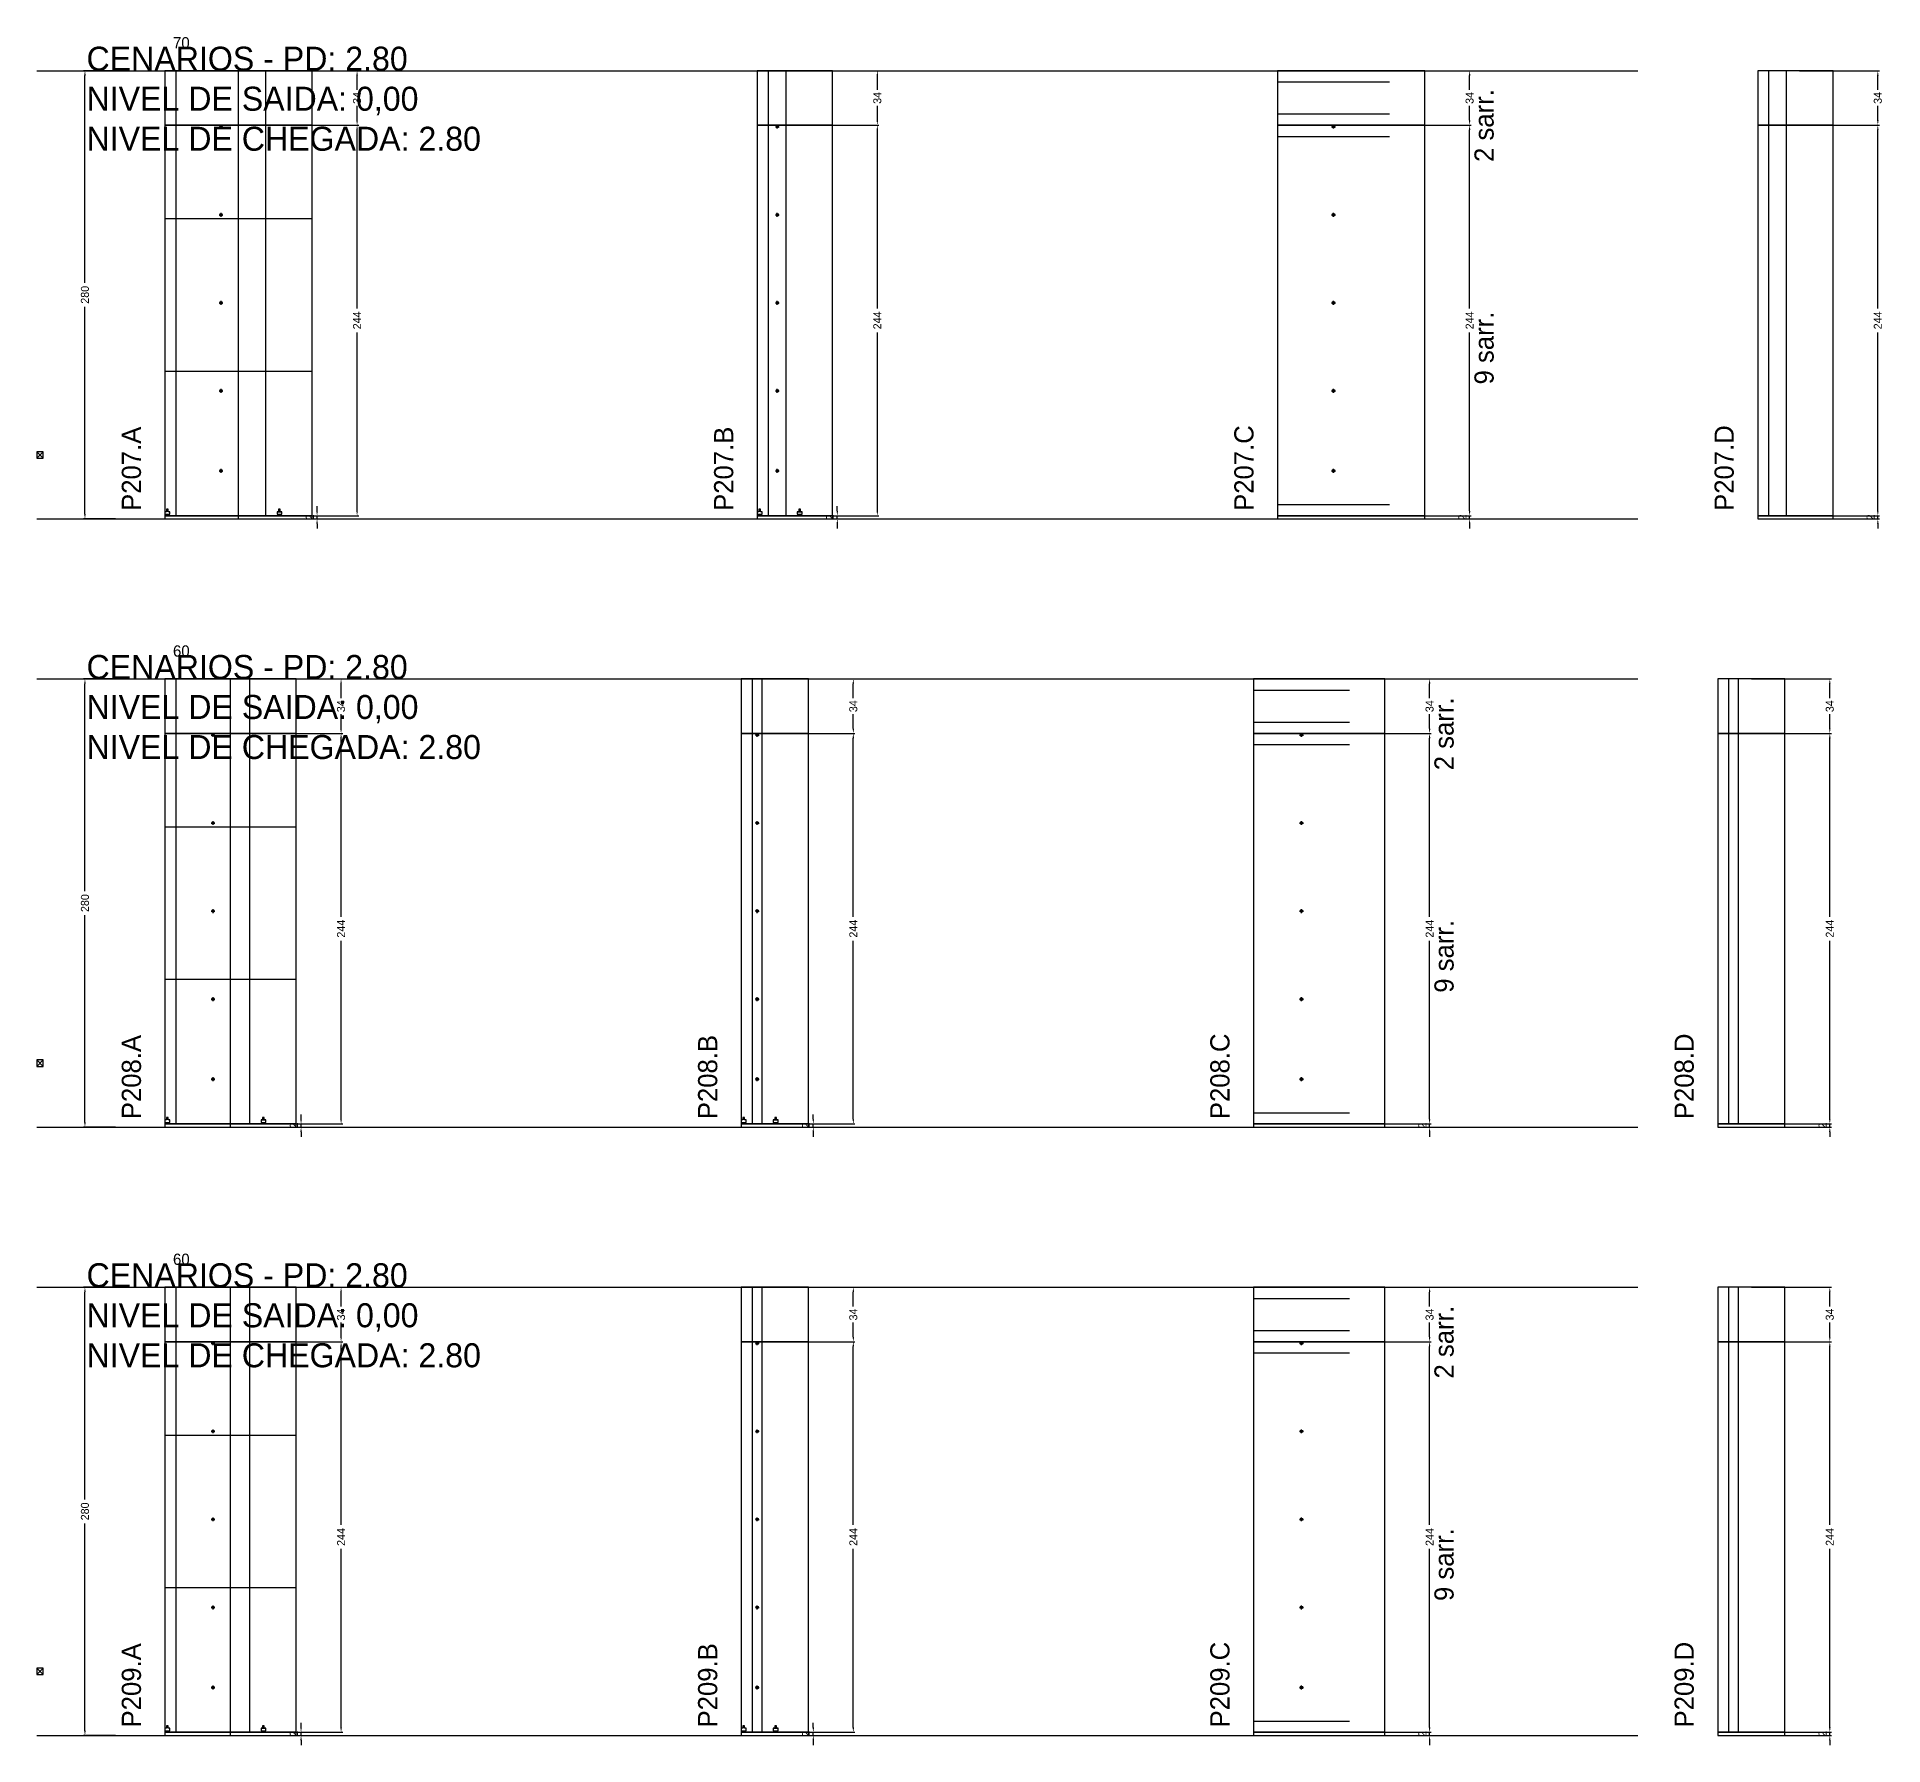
# Model space of a CAD drawing. Header units: centimetres. Extents: x -10500 to 4299, y -38766 to 295.
# Drawn here: x -7000 to -5847, y -19386 to -18319 of the extents above; entities that cross this region are included whole.
import ezdxf

# ---------------------------------------------------------------- set-up
doc = ezdxf.new("R2010")
doc.units = ezdxf.units.CM
doc.linetypes.add('DASHED', pattern=[2, -2])
for name, color, linetype in [('COTA', 241, 'Continuous'), ('COTAS FURACAO', 16, 'Continuous'), ('Madeira', 30, 'Continuous'), ('NOMENCLATURA', 7, 'Continuous'), ('Nível', 160, 'Continuous'), ('Painéis', 200, 'Continuous'), ('Perfil Metálico', 150, 'Continuous'), ('SARR_2.2x7', 40, 'Continuous'), ('texto', 7, 'Continuous')]:
    doc.layers.add(name, color=color, linetype=linetype)
doc.dimstyles.new('PAINEL-NOVA', dxfattribs={"dimtxt": 5, "dimasz": 3, "dimexe": 1, "dimexo": 1, "dimgap": 1, "dimtad": 1, "dimcen": 2.5, "dimazin": 3, "dimtfac": 1, "dimtmove": 0, "dimatfit": 3})

# ---------------------------------------------------------------- blocks, each defined once
blk = doc.blocks.new('_CLOSEDFILLED')
at = {"color": 0, "linetype": 'BYBLOCK'}
blk.add_solid([(-1, 0.16), (0, 0), (-1, -0.16)], dxfattribs=at)
blk = doc.blocks.new('*D1313')
for p, q in [((-6951, -18340), (-6971, -18340)), ((-6970, -18472.5), (-6970, -18343)), ((-6970, -18617), (-6970, -18487.5)), ((-6951, -18620), (-6971, -18620))]:
    blk.add_line(p, q)
at = {"layer": 'Defpoints'}
for p in [(-6950, -18340), (-6970, -18620), (-6950, -18620)]:
    blk.add_point(p, dxfattribs=at)
at = {"layer": 'COTA', "xscale": 3, "yscale": 3}
for p, rotation in [((-6970, -18340), 90), ((-6970, -18620), 270)]:
    blk.add_blockref('_CLOSEDFILLED', p, dxfattribs=dict(at, rotation=rotation))
at = {"layer": 'COTA', "insert": (-6970, -18480), "char_height": 5, "attachment_point": 5, "rotation": 90}
blk.add_mtext('280', dxfattribs=at)
blk = doc.blocks.new('MULDURA')
at = {"layer": 'Paineis'}
for p, q in [((0, 0), (4, 4)), ((4, 0), (0, 4))]:
    blk.add_line(p, q, dxfattribs=at)
blk.add_lwpolyline([(0, 0), (4, 0), (4, 4), (0, 4)], close=True, dxfattribs=at)
blk = doc.blocks.new('*D1315')
for p, q in [((-6849, -18374), (-6799, -18374)), ((-6800, -18488.5), (-6800, -18377)), ((-6800, -18615), (-6800, -18503.5)), ((-6849, -18618), (-6799, -18618))]:
    blk.add_line(p, q)
at = {"layer": 'Defpoints'}
for p in [(-6850, -18374), (-6850, -18618), (-6800, -18618)]:
    blk.add_point(p, dxfattribs=at)
at = {"layer": 'COTA', "xscale": 3, "yscale": 3}
for p, rotation in [((-6800, -18374), 90), ((-6800, -18618), 270)]:
    blk.add_blockref('_CLOSEDFILLED', p, dxfattribs=dict(at, rotation=rotation))
at = {"layer": 'COTA', "insert": (-6800, -18496), "char_height": 5, "attachment_point": 5, "rotation": 90}
blk.add_mtext('244', dxfattribs=at)
blk = doc.blocks.new('*D1316')
for p, q in [((-6849, -18340), (-6799, -18340)), ((-6800, -18352), (-6800, -18343)), ((-6800, -18371), (-6800, -18362)), ((-6849, -18374), (-6799, -18374))]:
    blk.add_line(p, q)
at = {"layer": 'Defpoints'}
for p in [(-6850, -18340), (-6850, -18374), (-6800, -18374)]:
    blk.add_point(p, dxfattribs=at)
at = {"layer": 'COTA', "xscale": 3, "yscale": 3}
for p, rotation in [((-6800, -18340), 90), ((-6800, -18374), 270)]:
    blk.add_blockref('_CLOSEDFILLED', p, dxfattribs=dict(at, rotation=rotation))
at = {"layer": 'COTA', "insert": (-6800, -18357), "char_height": 5, "attachment_point": 5, "rotation": 90}
blk.add_mtext('34', dxfattribs=at)
blk = doc.blocks.new('SLIPTEE')
at = {"layer": 'Paineis'}
blk.add_lwpolyline([(0, 0), (3, 0), (3, 1.5), (2, 1.5), (2, 3), (1, 3), (1, 1.5), (0, 1.5)], close=True, dxfattribs=at)
blk = doc.blocks.new('SLIPTDD')
at = {"layer": 'Paineis'}
blk.add_line((0, 1.5), (3, 1.5), dxfattribs=at)
blk.add_lwpolyline([(0, 0), (3, 0), (3, 1.5), (2, 1.5), (2, 3), (1, 3), (1, 1.5), (0, 1.5)], close=True, dxfattribs=at)
blk = doc.blocks.new('furacao')
at = {"layer": 'COTAS FURACAO'}
for p, q in [((-1.2, 0), (1.2, 0)), ((0, -1.2), (0, 1.2))]:
    blk.add_line(p, q, dxfattribs=at)
blk.add_circle((0, 0), 0.8, dxfattribs=at)
blk = doc.blocks.new('*D1318')
for p, q in [((-6524, -18374), (-6474, -18374)), ((-6475, -18488.5), (-6475, -18377)), ((-6475, -18615), (-6475, -18503.5)), ((-6524, -18618), (-6474, -18618))]:
    blk.add_line(p, q)
at = {"layer": 'Defpoints'}
for p in [(-6525, -18374), (-6525, -18618), (-6475, -18618)]:
    blk.add_point(p, dxfattribs=at)
at = {"layer": 'COTA', "xscale": 3, "yscale": 3}
for p, rotation in [((-6475, -18374), 90), ((-6475, -18618), 270)]:
    blk.add_blockref('_CLOSEDFILLED', p, dxfattribs=dict(at, rotation=rotation))
at = {"layer": 'COTA', "insert": (-6475, -18496), "char_height": 5, "attachment_point": 5, "rotation": 90}
blk.add_mtext('244', dxfattribs=at)
blk = doc.blocks.new('*D1319')
for p, q in [((-6524, -18340), (-6474, -18340)), ((-6475, -18352), (-6475, -18343)), ((-6475, -18371), (-6475, -18362)), ((-6524, -18374), (-6474, -18374))]:
    blk.add_line(p, q)
at = {"layer": 'Defpoints'}
for p in [(-6525, -18340), (-6525, -18374), (-6475, -18374)]:
    blk.add_point(p, dxfattribs=at)
at = {"layer": 'COTA', "xscale": 3, "yscale": 3}
for p, rotation in [((-6475, -18340), 90), ((-6475, -18374), 270)]:
    blk.add_blockref('_CLOSEDFILLED', p, dxfattribs=dict(at, rotation=rotation))
at = {"layer": 'COTA', "insert": (-6475, -18357), "char_height": 5, "attachment_point": 5, "rotation": 90}
blk.add_mtext('34', dxfattribs=at)
blk = doc.blocks.new('*D1321')
for p, q in [((-6154, -18374), (-6104, -18374)), ((-6105, -18488.5), (-6105, -18377)), ((-6105, -18615), (-6105, -18503.5)), ((-6154, -18618), (-6104, -18618))]:
    blk.add_line(p, q)
at = {"layer": 'Defpoints'}
for p in [(-6155, -18374), (-6155, -18618), (-6105, -18618)]:
    blk.add_point(p, dxfattribs=at)
at = {"layer": 'COTA', "xscale": 3, "yscale": 3}
for p, rotation in [((-6105, -18374), 90), ((-6105, -18618), 270)]:
    blk.add_blockref('_CLOSEDFILLED', p, dxfattribs=dict(at, rotation=rotation))
at = {"layer": 'COTA', "insert": (-6105, -18496), "char_height": 5, "attachment_point": 5, "rotation": 90}
blk.add_mtext('244', dxfattribs=at)
blk = doc.blocks.new('*D1322')
for p, q in [((-6154, -18340), (-6104, -18340)), ((-6105, -18352), (-6105, -18343)), ((-6105, -18371), (-6105, -18362)), ((-6154, -18374), (-6104, -18374))]:
    blk.add_line(p, q)
at = {"layer": 'Defpoints'}
for p in [(-6155, -18340), (-6155, -18374), (-6105, -18374)]:
    blk.add_point(p, dxfattribs=at)
at = {"layer": 'COTA', "xscale": 3, "yscale": 3}
for p, rotation in [((-6105, -18340), 90), ((-6105, -18374), 270)]:
    blk.add_blockref('_CLOSEDFILLED', p, dxfattribs=dict(at, rotation=rotation))
at = {"layer": 'COTA', "insert": (-6105, -18357), "char_height": 5, "attachment_point": 5, "rotation": 90}
blk.add_mtext('34', dxfattribs=at)
blk = doc.blocks.new('*D1324')
for p, q in [((-5899, -18374), (-5849, -18374)), ((-5850, -18488.5), (-5850, -18377)), ((-5850, -18615), (-5850, -18503.5)), ((-5899, -18618), (-5849, -18618))]:
    blk.add_line(p, q)
at = {"layer": 'Defpoints'}
for p in [(-5900, -18374), (-5900, -18618), (-5850, -18618)]:
    blk.add_point(p, dxfattribs=at)
at = {"layer": 'COTA', "xscale": 3, "yscale": 3}
for p, rotation in [((-5850, -18374), 90), ((-5850, -18618), 270)]:
    blk.add_blockref('_CLOSEDFILLED', p, dxfattribs=dict(at, rotation=rotation))
at = {"layer": 'COTA', "insert": (-5850, -18496), "char_height": 5, "attachment_point": 5, "rotation": 90}
blk.add_mtext('244', dxfattribs=at)
blk = doc.blocks.new('*D1325')
for p, q in [((-5899, -18340), (-5849, -18340)), ((-5850, -18352), (-5850, -18343)), ((-5850, -18371), (-5850, -18362)), ((-5899, -18374), (-5849, -18374))]:
    blk.add_line(p, q)
at = {"layer": 'Defpoints'}
for p in [(-5900, -18340), (-5900, -18374), (-5850, -18374)]:
    blk.add_point(p, dxfattribs=at)
at = {"layer": 'COTA', "xscale": 3, "yscale": 3}
for p, rotation in [((-5850, -18340), 90), ((-5850, -18374), 270)]:
    blk.add_blockref('_CLOSEDFILLED', p, dxfattribs=dict(at, rotation=rotation))
at = {"layer": 'COTA', "insert": (-5850, -18357), "char_height": 5, "attachment_point": 5, "rotation": 90}
blk.add_mtext('34', dxfattribs=at)
blk = doc.blocks.new('*D1339')
for p, q in [((-6951, -18720), (-6971, -18720)), ((-6970, -18852.5), (-6970, -18723)), ((-6970, -18997), (-6970, -18867.5)), ((-6951, -19000), (-6971, -19000))]:
    blk.add_line(p, q)
at = {"layer": 'Defpoints'}
for p in [(-6950, -18720), (-6970, -19000), (-6950, -19000)]:
    blk.add_point(p, dxfattribs=at)
at = {"layer": 'COTA', "xscale": 3, "yscale": 3}
for p, rotation in [((-6970, -18720), 90), ((-6970, -19000), 270)]:
    blk.add_blockref('_CLOSEDFILLED', p, dxfattribs=dict(at, rotation=rotation))
at = {"layer": 'COTA', "insert": (-6970, -18860), "char_height": 5, "attachment_point": 5, "rotation": 90}
blk.add_mtext('280', dxfattribs=at)
blk = doc.blocks.new('*D1341')
for p, q in [((-6859, -18754), (-6809, -18754)), ((-6810, -18868.5), (-6810, -18757)), ((-6810, -18995), (-6810, -18883.5)), ((-6859, -18998), (-6809, -18998))]:
    blk.add_line(p, q)
at = {"layer": 'Defpoints'}
for p in [(-6860, -18754), (-6860, -18998), (-6810, -18998)]:
    blk.add_point(p, dxfattribs=at)
at = {"layer": 'COTA', "xscale": 3, "yscale": 3}
for p, rotation in [((-6810, -18754), 90), ((-6810, -18998), 270)]:
    blk.add_blockref('_CLOSEDFILLED', p, dxfattribs=dict(at, rotation=rotation))
at = {"layer": 'COTA', "insert": (-6810, -18876), "char_height": 5, "attachment_point": 5, "rotation": 90}
blk.add_mtext('244', dxfattribs=at)
blk = doc.blocks.new('*D1342')
for p, q in [((-6859, -18720), (-6809, -18720)), ((-6810, -18732), (-6810, -18723)), ((-6810, -18751), (-6810, -18742)), ((-6859, -18754), (-6809, -18754))]:
    blk.add_line(p, q)
at = {"layer": 'Defpoints'}
for p in [(-6860, -18720), (-6860, -18754), (-6810, -18754)]:
    blk.add_point(p, dxfattribs=at)
at = {"layer": 'COTA', "xscale": 3, "yscale": 3}
for p, rotation in [((-6810, -18720), 90), ((-6810, -18754), 270)]:
    blk.add_blockref('_CLOSEDFILLED', p, dxfattribs=dict(at, rotation=rotation))
at = {"layer": 'COTA', "insert": (-6810, -18737), "char_height": 5, "attachment_point": 5, "rotation": 90}
blk.add_mtext('34', dxfattribs=at)
blk = doc.blocks.new('*D1344')
for p, q in [((-6539, -18754), (-6489, -18754)), ((-6490, -18868.5), (-6490, -18757)), ((-6490, -18995), (-6490, -18883.5)), ((-6539, -18998), (-6489, -18998))]:
    blk.add_line(p, q)
at = {"layer": 'Defpoints'}
for p in [(-6540, -18754), (-6540, -18998), (-6490, -18998)]:
    blk.add_point(p, dxfattribs=at)
at = {"layer": 'COTA', "xscale": 3, "yscale": 3}
for p, rotation in [((-6490, -18754), 90), ((-6490, -18998), 270)]:
    blk.add_blockref('_CLOSEDFILLED', p, dxfattribs=dict(at, rotation=rotation))
at = {"layer": 'COTA', "insert": (-6490, -18876), "char_height": 5, "attachment_point": 5, "rotation": 90}
blk.add_mtext('244', dxfattribs=at)
blk = doc.blocks.new('*D1345')
for p, q in [((-6539, -18720), (-6489, -18720)), ((-6490, -18732), (-6490, -18723)), ((-6490, -18751), (-6490, -18742)), ((-6539, -18754), (-6489, -18754))]:
    blk.add_line(p, q)
at = {"layer": 'Defpoints'}
for p in [(-6540, -18720), (-6540, -18754), (-6490, -18754)]:
    blk.add_point(p, dxfattribs=at)
at = {"layer": 'COTA', "xscale": 3, "yscale": 3}
for p, rotation in [((-6490, -18720), 90), ((-6490, -18754), 270)]:
    blk.add_blockref('_CLOSEDFILLED', p, dxfattribs=dict(at, rotation=rotation))
at = {"layer": 'COTA', "insert": (-6490, -18737), "char_height": 5, "attachment_point": 5, "rotation": 90}
blk.add_mtext('34', dxfattribs=at)
blk = doc.blocks.new('*D1347')
for p, q in [((-6179, -18754), (-6129, -18754)), ((-6130, -18868.5), (-6130, -18757)), ((-6130, -18995), (-6130, -18883.5)), ((-6179, -18998), (-6129, -18998))]:
    blk.add_line(p, q)
at = {"layer": 'Defpoints'}
for p in [(-6180, -18754), (-6180, -18998), (-6130, -18998)]:
    blk.add_point(p, dxfattribs=at)
at = {"layer": 'COTA', "xscale": 3, "yscale": 3}
for p, rotation in [((-6130, -18754), 90), ((-6130, -18998), 270)]:
    blk.add_blockref('_CLOSEDFILLED', p, dxfattribs=dict(at, rotation=rotation))
at = {"layer": 'COTA', "insert": (-6130, -18876), "char_height": 5, "attachment_point": 5, "rotation": 90}
blk.add_mtext('244', dxfattribs=at)
blk = doc.blocks.new('*D1348')
for p, q in [((-6179, -18720), (-6129, -18720)), ((-6130, -18732), (-6130, -18723)), ((-6130, -18751), (-6130, -18742)), ((-6179, -18754), (-6129, -18754))]:
    blk.add_line(p, q)
at = {"layer": 'Defpoints'}
for p in [(-6180, -18720), (-6180, -18754), (-6130, -18754)]:
    blk.add_point(p, dxfattribs=at)
at = {"layer": 'COTA', "xscale": 3, "yscale": 3}
for p, rotation in [((-6130, -18720), 90), ((-6130, -18754), 270)]:
    blk.add_blockref('_CLOSEDFILLED', p, dxfattribs=dict(at, rotation=rotation))
at = {"layer": 'COTA', "insert": (-6130, -18737), "char_height": 5, "attachment_point": 5, "rotation": 90}
blk.add_mtext('34', dxfattribs=at)
blk = doc.blocks.new('*D1350')
for p, q in [((-5929, -18754), (-5879, -18754)), ((-5880, -18868.5), (-5880, -18757)), ((-5880, -18995), (-5880, -18883.5)), ((-5929, -18998), (-5879, -18998))]:
    blk.add_line(p, q)
at = {"layer": 'Defpoints'}
for p in [(-5930, -18754), (-5930, -18998), (-5880, -18998)]:
    blk.add_point(p, dxfattribs=at)
at = {"layer": 'COTA', "xscale": 3, "yscale": 3}
for p, rotation in [((-5880, -18754), 90), ((-5880, -18998), 270)]:
    blk.add_blockref('_CLOSEDFILLED', p, dxfattribs=dict(at, rotation=rotation))
at = {"layer": 'COTA', "insert": (-5880, -18876), "char_height": 5, "attachment_point": 5, "rotation": 90}
blk.add_mtext('244', dxfattribs=at)
blk = doc.blocks.new('*D1351')
for p, q in [((-5929, -18720), (-5879, -18720)), ((-5880, -18732), (-5880, -18723)), ((-5880, -18751), (-5880, -18742)), ((-5929, -18754), (-5879, -18754))]:
    blk.add_line(p, q)
at = {"layer": 'Defpoints'}
for p in [(-5930, -18720), (-5930, -18754), (-5880, -18754)]:
    blk.add_point(p, dxfattribs=at)
at = {"layer": 'COTA', "xscale": 3, "yscale": 3}
for p, rotation in [((-5880, -18720), 90), ((-5880, -18754), 270)]:
    blk.add_blockref('_CLOSEDFILLED', p, dxfattribs=dict(at, rotation=rotation))
at = {"layer": 'COTA', "insert": (-5880, -18737), "char_height": 5, "attachment_point": 5, "rotation": 90}
blk.add_mtext('34', dxfattribs=at)
blk = doc.blocks.new('*D1365')
for p, q in [((-6951, -19100), (-6971, -19100)), ((-6970, -19232.5), (-6970, -19103)), ((-6970, -19377), (-6970, -19247.5)), ((-6951, -19380), (-6971, -19380))]:
    blk.add_line(p, q)
at = {"layer": 'Defpoints'}
for p in [(-6950, -19100), (-6970, -19380), (-6950, -19380)]:
    blk.add_point(p, dxfattribs=at)
at = {"layer": 'COTA', "xscale": 3, "yscale": 3}
for p, rotation in [((-6970, -19100), 90), ((-6970, -19380), 270)]:
    blk.add_blockref('_CLOSEDFILLED', p, dxfattribs=dict(at, rotation=rotation))
at = {"layer": 'COTA', "insert": (-6970, -19240), "char_height": 5, "attachment_point": 5, "rotation": 90}
blk.add_mtext('280', dxfattribs=at)
blk = doc.blocks.new('*D1367')
for p, q in [((-6859, -19134), (-6809, -19134)), ((-6810, -19248.5), (-6810, -19137)), ((-6810, -19375), (-6810, -19263.5)), ((-6859, -19378), (-6809, -19378))]:
    blk.add_line(p, q)
at = {"layer": 'Defpoints'}
for p in [(-6860, -19134), (-6860, -19378), (-6810, -19378)]:
    blk.add_point(p, dxfattribs=at)
at = {"layer": 'COTA', "xscale": 3, "yscale": 3}
for p, rotation in [((-6810, -19134), 90), ((-6810, -19378), 270)]:
    blk.add_blockref('_CLOSEDFILLED', p, dxfattribs=dict(at, rotation=rotation))
at = {"layer": 'COTA', "insert": (-6810, -19256), "char_height": 5, "attachment_point": 5, "rotation": 90}
blk.add_mtext('244', dxfattribs=at)
blk = doc.blocks.new('*D1368')
for p, q in [((-6859, -19100), (-6809, -19100)), ((-6810, -19112), (-6810, -19103)), ((-6810, -19131), (-6810, -19122)), ((-6859, -19134), (-6809, -19134))]:
    blk.add_line(p, q)
at = {"layer": 'Defpoints'}
for p in [(-6860, -19100), (-6860, -19134), (-6810, -19134)]:
    blk.add_point(p, dxfattribs=at)
at = {"layer": 'COTA', "xscale": 3, "yscale": 3}
for p, rotation in [((-6810, -19100), 90), ((-6810, -19134), 270)]:
    blk.add_blockref('_CLOSEDFILLED', p, dxfattribs=dict(at, rotation=rotation))
at = {"layer": 'COTA', "insert": (-6810, -19117), "char_height": 5, "attachment_point": 5, "rotation": 90}
blk.add_mtext('34', dxfattribs=at)
blk = doc.blocks.new('*D1370')
for p, q in [((-6539, -19134), (-6489, -19134)), ((-6490, -19248.5), (-6490, -19137)), ((-6490, -19375), (-6490, -19263.5)), ((-6539, -19378), (-6489, -19378))]:
    blk.add_line(p, q)
at = {"layer": 'Defpoints'}
for p in [(-6540, -19134), (-6540, -19378), (-6490, -19378)]:
    blk.add_point(p, dxfattribs=at)
at = {"layer": 'COTA', "xscale": 3, "yscale": 3}
for p, rotation in [((-6490, -19134), 90), ((-6490, -19378), 270)]:
    blk.add_blockref('_CLOSEDFILLED', p, dxfattribs=dict(at, rotation=rotation))
at = {"layer": 'COTA', "insert": (-6490, -19256), "char_height": 5, "attachment_point": 5, "rotation": 90}
blk.add_mtext('244', dxfattribs=at)
blk = doc.blocks.new('*D1371')
for p, q in [((-6539, -19100), (-6489, -19100)), ((-6490, -19112), (-6490, -19103)), ((-6490, -19131), (-6490, -19122)), ((-6539, -19134), (-6489, -19134))]:
    blk.add_line(p, q)
at = {"layer": 'Defpoints'}
for p in [(-6540, -19100), (-6540, -19134), (-6490, -19134)]:
    blk.add_point(p, dxfattribs=at)
at = {"layer": 'COTA', "xscale": 3, "yscale": 3}
for p, rotation in [((-6490, -19100), 90), ((-6490, -19134), 270)]:
    blk.add_blockref('_CLOSEDFILLED', p, dxfattribs=dict(at, rotation=rotation))
at = {"layer": 'COTA', "insert": (-6490, -19117), "char_height": 5, "attachment_point": 5, "rotation": 90}
blk.add_mtext('34', dxfattribs=at)
blk = doc.blocks.new('*D1373')
for p, q in [((-6179, -19134), (-6129, -19134)), ((-6130, -19248.5), (-6130, -19137)), ((-6130, -19375), (-6130, -19263.5)), ((-6179, -19378), (-6129, -19378))]:
    blk.add_line(p, q)
at = {"layer": 'Defpoints'}
for p in [(-6180, -19134), (-6180, -19378), (-6130, -19378)]:
    blk.add_point(p, dxfattribs=at)
at = {"layer": 'COTA', "xscale": 3, "yscale": 3}
for p, rotation in [((-6130, -19134), 90), ((-6130, -19378), 270)]:
    blk.add_blockref('_CLOSEDFILLED', p, dxfattribs=dict(at, rotation=rotation))
at = {"layer": 'COTA', "insert": (-6130, -19256), "char_height": 5, "attachment_point": 5, "rotation": 90}
blk.add_mtext('244', dxfattribs=at)
blk = doc.blocks.new('*D1374')
for p, q in [((-6179, -19100), (-6129, -19100)), ((-6130, -19112), (-6130, -19103)), ((-6130, -19131), (-6130, -19122)), ((-6179, -19134), (-6129, -19134))]:
    blk.add_line(p, q)
at = {"layer": 'Defpoints'}
for p in [(-6180, -19100), (-6180, -19134), (-6130, -19134)]:
    blk.add_point(p, dxfattribs=at)
at = {"layer": 'COTA', "xscale": 3, "yscale": 3}
for p, rotation in [((-6130, -19100), 90), ((-6130, -19134), 270)]:
    blk.add_blockref('_CLOSEDFILLED', p, dxfattribs=dict(at, rotation=rotation))
at = {"layer": 'COTA', "insert": (-6130, -19117), "char_height": 5, "attachment_point": 5, "rotation": 90}
blk.add_mtext('34', dxfattribs=at)
blk = doc.blocks.new('*D1376')
for p, q in [((-5929, -19134), (-5879, -19134)), ((-5880, -19248.5), (-5880, -19137)), ((-5880, -19375), (-5880, -19263.5)), ((-5929, -19378), (-5879, -19378))]:
    blk.add_line(p, q)
at = {"layer": 'Defpoints'}
for p in [(-5930, -19134), (-5930, -19378), (-5880, -19378)]:
    blk.add_point(p, dxfattribs=at)
at = {"layer": 'COTA', "xscale": 3, "yscale": 3}
for p, rotation in [((-5880, -19134), 90), ((-5880, -19378), 270)]:
    blk.add_blockref('_CLOSEDFILLED', p, dxfattribs=dict(at, rotation=rotation))
at = {"layer": 'COTA', "insert": (-5880, -19256), "char_height": 5, "attachment_point": 5, "rotation": 90}
blk.add_mtext('244', dxfattribs=at)
blk = doc.blocks.new('*D1377')
for p, q in [((-5929, -19100), (-5879, -19100)), ((-5880, -19112), (-5880, -19103)), ((-5880, -19131), (-5880, -19122)), ((-5929, -19134), (-5879, -19134))]:
    blk.add_line(p, q)
at = {"layer": 'Defpoints'}
for p in [(-5930, -19100), (-5930, -19134), (-5880, -19134)]:
    blk.add_point(p, dxfattribs=at)
at = {"layer": 'COTA', "xscale": 3, "yscale": 3}
for p, rotation in [((-5880, -19100), 90), ((-5880, -19134), 270)]:
    blk.add_blockref('_CLOSEDFILLED', p, dxfattribs=dict(at, rotation=rotation))
at = {"layer": 'COTA', "insert": (-5880, -19117), "char_height": 5, "attachment_point": 5, "rotation": 90}
blk.add_mtext('34', dxfattribs=at)

msp = doc.modelspace()

# ---------------------------------------------------------------- linework, layer by layer
at = {"layer": 'Madeira'}
for points in [[(-6920, -18432.4), (-6828, -18432.4)], [(-6920, -18527.6), (-6828, -18527.6)], [(-6920, -18812.4), (-6838, -18812.4)], [(-6920, -18907.6), (-6838, -18907.6)], [(-6920, -19192.4), (-6838, -19192.4)], [(-6920, -19287.6), (-6838, -19287.6)]]:
    msp.add_lwpolyline(points, dxfattribs=at)
at = {"layer": 'Nível', "linetype": 'DASHED'}
for points in [[(-7000, -18340), (-6000, -18340)], [(-7000, -18620), (-6000, -18620)], [(-7000, -18720), (-6000, -18720)], [(-7000, -19000), (-6000, -19000)], [(-7000, -19100), (-6000, -19100)], [(-7000, -19380), (-6000, -19380)]]:
    msp.add_lwpolyline(points, dxfattribs=at)
at = {"layer": 'Painéis'}
for points in [[(-6920, -18374), (-6828, -18374), (-6828, -18340), (-6920, -18340)], [(-6920, -18620), (-6828, -18620), (-6828, -18340), (-6920, -18340)], [(-6550, -18374), (-6503, -18374), (-6503, -18340), (-6550, -18340)], [(-6225, -18374), (-6133, -18374), (-6133, -18340), (-6225, -18340)], [(-5925, -18374), (-5878, -18374), (-5878, -18340), (-5925, -18340)], [(-6920, -18618), (-6828, -18618), (-6828, -18374), (-6920, -18374)], [(-6550, -18618), (-6503, -18618), (-6503, -18374), (-6550, -18374)], [(-6225, -18618), (-6133, -18618), (-6133, -18374), (-6225, -18374)], [(-5925, -18618), (-5878, -18618), (-5878, -18374), (-5925, -18374)], [(-6920, -18620), (-6828, -18620), (-6828, -18618), (-6920, -18618)], [(-6550, -18620), (-6503, -18620), (-6503, -18618), (-6550, -18618)], [(-6225, -18620), (-6133, -18620), (-6133, -18618), (-6225, -18618)], [(-5925, -18620), (-5878, -18620), (-5878, -18618), (-5925, -18618)], [(-6920, -18754), (-6838, -18754), (-6838, -18720), (-6920, -18720)], [(-6920, -19000), (-6838, -19000), (-6838, -18720), (-6920, -18720)], [(-6560, -18754), (-6518, -18754), (-6518, -18720), (-6560, -18720)], [(-6240, -18754), (-6158, -18754), (-6158, -18720), (-6240, -18720)], [(-5950, -18754), (-5908, -18754), (-5908, -18720), (-5950, -18720)], [(-6920, -18998), (-6838, -18998), (-6838, -18754), (-6920, -18754)], [(-6560, -18998), (-6518, -18998), (-6518, -18754), (-6560, -18754)], [(-6240, -18998), (-6158, -18998), (-6158, -18754), (-6240, -18754)], [(-5950, -18998), (-5908, -18998), (-5908, -18754), (-5950, -18754)], [(-6920, -19000), (-6838, -19000), (-6838, -18998), (-6920, -18998)], [(-6560, -19000), (-6518, -19000), (-6518, -18998), (-6560, -18998)], [(-6240, -19000), (-6158, -19000), (-6158, -18998), (-6240, -18998)], [(-5950, -19000), (-5908, -19000), (-5908, -18998), (-5950, -18998)], [(-6920, -19134), (-6838, -19134), (-6838, -19100), (-6920, -19100)], [(-6920, -19380), (-6838, -19380), (-6838, -19100), (-6920, -19100)], [(-6560, -19134), (-6518, -19134), (-6518, -19100), (-6560, -19100)], [(-6240, -19134), (-6158, -19134), (-6158, -19100), (-6240, -19100)], [(-5950, -19134), (-5908, -19134), (-5908, -19100), (-5950, -19100)], [(-6920, -19378), (-6838, -19378), (-6838, -19134), (-6920, -19134)], [(-6560, -19378), (-6518, -19378), (-6518, -19134), (-6560, -19134)], [(-6240, -19378), (-6158, -19378), (-6158, -19134), (-6240, -19134)], [(-5950, -19378), (-5908, -19378), (-5908, -19134), (-5950, -19134)], [(-6920, -19380), (-6838, -19380), (-6838, -19378), (-6920, -19378)], [(-6560, -19380), (-6518, -19380), (-6518, -19378), (-6560, -19378)], [(-6240, -19380), (-6158, -19380), (-6158, -19378), (-6240, -19378)], [(-5950, -19380), (-5908, -19380), (-5908, -19378), (-5950, -19378)]]:
    msp.add_lwpolyline(points, close=True, dxfattribs=at)
at = {"layer": 'Perfil Metálico'}
for p, q in [((-6874, -18620), (-6874, -18340)), ((-6879, -19000), (-6879, -18720)), ((-6879, -19380), (-6879, -19100))]:
    msp.add_line(p, q, dxfattribs=at)
at = {"layer": 'SARR_2.2x7'}
for points in [[(-6913, -18374), (-6913, -18340)], [(-6857, -18374), (-6857, -18340)], [(-6543, -18374), (-6543, -18340)], [(-6532, -18374), (-6532, -18340)], [(-6225, -18347), (-6155, -18347)], [(-5918, -18374), (-5918, -18340)], [(-5907, -18374), (-5907, -18340)], [(-6225, -18367), (-6155, -18367)], [(-6225, -18381), (-6155, -18381)], [(-6225, -18611), (-6155, -18611)], [(-6913, -18754), (-6913, -18720)], [(-6867, -18754), (-6867, -18720)], [(-6553, -18754), (-6553, -18720)], [(-6547, -18754), (-6547, -18720)], [(-6240, -18727), (-6180, -18727)], [(-5943, -18754), (-5943, -18720)], [(-5937, -18754), (-5937, -18720)], [(-6240, -18747), (-6180, -18747)], [(-6240, -18761), (-6180, -18761)], [(-6240, -18991), (-6180, -18991)], [(-6913, -19134), (-6913, -19100)], [(-6867, -19134), (-6867, -19100)], [(-6553, -19134), (-6553, -19100)], [(-6547, -19134), (-6547, -19100)], [(-6240, -19107), (-6180, -19107)], [(-5943, -19134), (-5943, -19100)], [(-5937, -19134), (-5937, -19100)], [(-6240, -19127), (-6180, -19127)], [(-6240, -19141), (-6180, -19141)], [(-6240, -19371), (-6180, -19371)]]:
    msp.add_lwpolyline(points, dxfattribs=at)
at = {"layer": 'SARR_2.2x7', "linetype": 'DASHED'}
for points in [[(-6913, -18618), (-6913, -18374)], [(-6857, -18618), (-6857, -18374)], [(-6543, -18618), (-6543, -18374)], [(-6532, -18618), (-6532, -18374)], [(-5918, -18618), (-5918, -18374)], [(-5907, -18618), (-5907, -18374)], [(-6913, -18998), (-6913, -18754)], [(-6867, -18998), (-6867, -18754)], [(-6553, -18998), (-6553, -18754)], [(-6547, -18998), (-6547, -18754)], [(-5943, -18998), (-5943, -18754)], [(-5937, -18998), (-5937, -18754)], [(-6913, -19378), (-6913, -19134)], [(-6867, -19378), (-6867, -19134)], [(-6553, -19378), (-6553, -19134)], [(-6547, -19378), (-6547, -19134)], [(-5943, -19378), (-5943, -19134)], [(-5937, -19378), (-5937, -19134)]]:
    msp.add_lwpolyline(points, dxfattribs=at)

# ---------------------------------------------------------------- block references
at = {"layer": 'COTA'}
for name, p in [('furacao', (-6885, -18375)), ('furacao', (-6537.5, -18375)), ('furacao', (-6190, -18375)), ('furacao', (-6885, -18430)), ('furacao', (-6537.5, -18430)), ('furacao', (-6190, -18430)), ('furacao', (-6885, -18485)), ('furacao', (-6537.5, -18485)), ('furacao', (-6190, -18485)), ('furacao', (-6885, -18540)), ('furacao', (-6537.5, -18540)), ('furacao', (-6190, -18540)), ('MULDURA', (-7000, -18582)), ('furacao', (-6885, -18590)), ('furacao', (-6537.5, -18590)), ('furacao', (-6190, -18590)), ('SLIPTEE', (-6920, -18617)), ('SLIPTDD', (-6850, -18617)), ('SLIPTEE', (-6550, -18617)), ('SLIPTDD', (-6525, -18617)), ('furacao', (-6890, -18755)), ('furacao', (-6550, -18755)), ('furacao', (-6210, -18755)), ('furacao', (-6890, -18810)), ('furacao', (-6550, -18810)), ('furacao', (-6210, -18810)), ('furacao', (-6890, -18865)), ('furacao', (-6550, -18865)), ('furacao', (-6210, -18865)), ('furacao', (-6890, -18920)), ('furacao', (-6550, -18920)), ('furacao', (-6210, -18920)), ('MULDURA', (-7000, -18962)), ('furacao', (-6890, -18970)), ('furacao', (-6550, -18970)), ('furacao', (-6210, -18970)), ('SLIPTEE', (-6920, -18997)), ('SLIPTDD', (-6860, -18997)), ('SLIPTEE', (-6560, -18997)), ('SLIPTDD', (-6540, -18997)), ('furacao', (-6890, -19135)), ('furacao', (-6550, -19135)), ('furacao', (-6210, -19135)), ('furacao', (-6890, -19190)), ('furacao', (-6550, -19190)), ('furacao', (-6210, -19190)), ('furacao', (-6890, -19245)), ('furacao', (-6550, -19245)), ('furacao', (-6210, -19245)), ('furacao', (-6890, -19300)), ('furacao', (-6550, -19300)), ('furacao', (-6210, -19300)), ('MULDURA', (-7000, -19342)), ('furacao', (-6890, -19350)), ('furacao', (-6550, -19350)), ('furacao', (-6210, -19350)), ('SLIPTEE', (-6920, -19377)), ('SLIPTDD', (-6860, -19377)), ('SLIPTEE', (-6560, -19377)), ('SLIPTDD', (-6540, -19377))]:
    msp.add_blockref(name, p, dxfattribs=at)

# ---------------------------------------------------------------- texts
at = {"layer": 'NOMENCLATURA'}
for s, p in [('CENARIOS - PD: 2.80', (-6969, -18340)), ('NIVEL DE SAIDA: 0,00', (-6969, -18365)), ('NIVEL DE CHEGADA: 2.80', (-6969, -18390)), ('CENARIOS - PD: 2.80', (-6969, -18720)), ('NIVEL DE SAIDA: 0,00', (-6969, -18745)), ('NIVEL DE CHEGADA: 2.80', (-6969, -18770)), ('CENARIOS - PD: 2.80', (-6969, -19100)), ('NIVEL DE SAIDA: 0,00', (-6969, -19125)), ('NIVEL DE CHEGADA: 2.80', (-6969, -19150))]:
    msp.add_text(s, height=15, dxfattribs=at).set_placement(p)
for s, p in [('2 sarr.', (-6090, -18397)), ('9 sarr.', (-6090, -18536)), ('P207.A', (-6935, -18615)), ('P207.B', (-6565, -18615)), ('P207.C', (-6240, -18615)), ('P207.D', (-5940, -18615)), ('2 sarr.', (-6115, -18777)), ('9 sarr.', (-6115, -18916)), ('P208.A', (-6935, -18995)), ('P208.B', (-6575, -18995)), ('P208.C', (-6255, -18995)), ('P208.D', (-5965, -18995)), ('2 sarr.', (-6115, -19157)), ('9 sarr.', (-6115, -19296)), ('P209.A', (-6935, -19375)), ('P209.B', (-6575, -19375)), ('P209.C', (-6255, -19375)), ('P209.D', (-5965, -19375))]:
    msp.add_text(s, height=12, rotation=90, dxfattribs=at).set_placement(p)
at = {"layer": 'texto'}
for s, p in [('70', (-6915, -18326)), ('60', (-6915, -18706)), ('60', (-6915, -19086))]:
    msp.add_text(s, height=7, dxfattribs=at).set_placement(p)

# ---------------------------------------------------------------- dimensions: what is measured, and where the dimension line sits
at = {"layer": 'COTA'}
for base, p1, p2, picture, middle in [((-6970, -18620), (-6950, -18620), (-6950, -18340), '*D1313', (-6970, -18480)), ((-6800, -18374), (-6850, -18374), (-6850, -18340), '*D1316', (-6800, -18357)), ((-6475, -18374), (-6525, -18374), (-6525, -18340), '*D1319', (-6475, -18357)), ((-6105, -18374), (-6155, -18374), (-6155, -18340), '*D1322', (-6105, -18357)), ((-5850, -18374), (-5900, -18374), (-5900, -18340), '*D1325', (-5850, -18357)), ((-6800, -18618), (-6850, -18618), (-6850, -18374), '*D1315', (-6800, -18496)), ((-6475, -18618), (-6525, -18618), (-6525, -18374), '*D1318', (-6475, -18496)), ((-6105, -18618), (-6155, -18618), (-6155, -18374), '*D1321', (-6105, -18496)), ((-5850, -18618), (-5900, -18618), (-5900, -18374), '*D1324', (-5850, -18496)), ((-6970, -19000), (-6950, -19000), (-6950, -18720), '*D1339', (-6970, -18860)), ((-6810, -18754), (-6860, -18754), (-6860, -18720), '*D1342', (-6810, -18737)), ((-6490, -18754), (-6540, -18754), (-6540, -18720), '*D1345', (-6490, -18737)), ((-6130, -18754), (-6180, -18754), (-6180, -18720), '*D1348', (-6130, -18737)), ((-5880, -18754), (-5930, -18754), (-5930, -18720), '*D1351', (-5880, -18737)), ((-6810, -18998), (-6860, -18998), (-6860, -18754), '*D1341', (-6810, -18876)), ((-6490, -18998), (-6540, -18998), (-6540, -18754), '*D1344', (-6490, -18876)), ((-6130, -18998), (-6180, -18998), (-6180, -18754), '*D1347', (-6130, -18876)), ((-5880, -18998), (-5930, -18998), (-5930, -18754), '*D1350', (-5880, -18876)), ((-6970, -19380), (-6950, -19380), (-6950, -19100), '*D1365', (-6970, -19240)), ((-6810, -19134), (-6860, -19134), (-6860, -19100), '*D1368', (-6810, -19117)), ((-6490, -19134), (-6540, -19134), (-6540, -19100), '*D1371', (-6490, -19117)), ((-6130, -19134), (-6180, -19134), (-6180, -19100), '*D1374', (-6130, -19117)), ((-5880, -19134), (-5930, -19134), (-5930, -19100), '*D1377', (-5880, -19117)), ((-6810, -19378), (-6860, -19378), (-6860, -19134), '*D1367', (-6810, -19256)), ((-6490, -19378), (-6540, -19378), (-6540, -19134), '*D1370', (-6490, -19256)), ((-6130, -19378), (-6180, -19378), (-6180, -19134), '*D1373', (-6130, -19256)), ((-5880, -19378), (-5930, -19378), (-5930, -19134), '*D1376', (-5880, -19256))]:
    dim = msp.add_linear_dim(base=base, p1=p1, p2=p2, angle=90, dimstyle='PAINEL-NOVA', dxfattribs=at)
    dim.commit()
    dim.dimension.update_dxf_attribs({"geometry": picture, "text_midpoint": middle})
for base, p1, p2 in [((-6825, -18620), (-6850, -18620), (-6850, -18618)), ((-6500, -18620), (-6525, -18620), (-6525, -18618)), ((-6105, -18620), (-6155, -18620), (-6155, -18618)), ((-5850, -18620), (-5900, -18620), (-5900, -18618)), ((-6835, -19000), (-6860, -19000), (-6860, -18998)), ((-6515, -19000), (-6540, -19000), (-6540, -18998)), ((-6130, -19000), (-6180, -19000), (-6180, -18998)), ((-5880, -19000), (-5930, -19000), (-5930, -18998)), ((-6835, -19380), (-6860, -19380), (-6860, -19378)), ((-6515, -19380), (-6540, -19380), (-6540, -19378)), ((-6130, -19380), (-6180, -19380), (-6180, -19378)), ((-5880, -19380), (-5930, -19380), (-5930, -19378))]:
    msp.add_linear_dim(base=base, p1=p1, p2=p2, angle=90, dimstyle='PAINEL-NOVA', dxfattribs=at).render()

doc.saveas('drawing.dxf')
